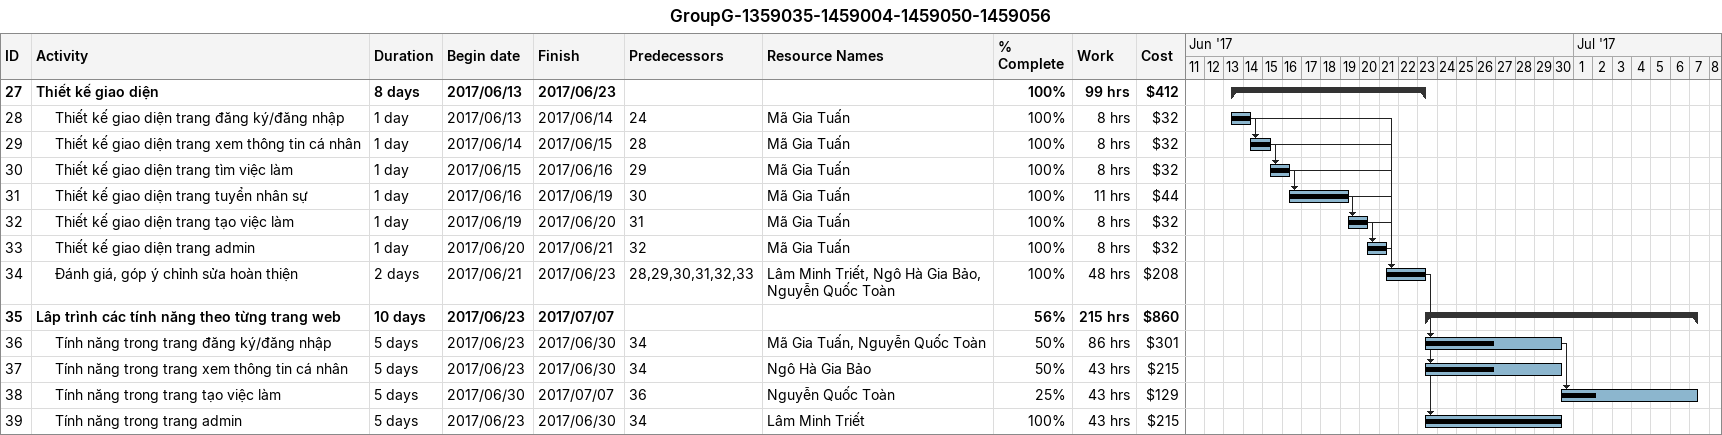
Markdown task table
GroupG-1359035-1459004-1459050-1459056

| ID | Level | Task | Duration | Start | Finish | Predecessors | Resources | % complete | Work (h) | Cost ($) |
|---|---|---|---|---|---|---|---|---|---|---|
| 27 | 1 | **Thiết kế giao diện** | 8d | 2017-06-13 | 2017-06-23 |  |  | 100 | 99 | 412 |
| 28 | 2 | Thiết kế giao diện trang đăng ký/đăng nhập | 1d | 2017-06-13 | 2017-06-14 | 24 | Mã Gia Tuấn | 100 | 8 | 32 |
| 29 | 2 | Thiết kế giao diện trang xem thông tin cá nhân | 1d | 2017-06-14 | 2017-06-15 | 28 | Mã Gia Tuấn | 100 | 8 | 32 |
| 30 | 2 | Thiết kế giao diện trang tìm việc làm | 1d | 2017-06-15 | 2017-06-16 | 29 | Mã Gia Tuấn | 100 | 8 | 32 |
| 31 | 2 | Thiết kế giao diện trang tuyển nhân sự | 1d | 2017-06-16 | 2017-06-19 | 30 | Mã Gia Tuấn | 100 | 11 | 44 |
| 32 | 2 | Thiết kế giao diện trang tạo việc làm | 1d | 2017-06-19 | 2017-06-20 | 31 | Mã Gia Tuấn | 100 | 8 | 32 |
| 33 | 2 | Thiết kế giao diện trang admin | 1d | 2017-06-20 | 2017-06-21 | 32 | Mã Gia Tuấn | 100 | 8 | 32 |
| 34 | 2 | Đánh giá, góp ý chỉnh sửa hoàn thiện | 2d | 2017-06-21 | 2017-06-23 | 28, 29, 30, 31, 32, 33 | Lâm Minh Triết, Ngô Hà Gia Bảo, Nguyễn Quốc Toàn | 100 | 48 | 208 |
| 35 | 1 | **Lâp trình các tính năng theo từng trang web** | 10d | 2017-06-23 | 2017-07-07 |  |  | 56 | 215 | 860 |
| 36 | 2 | Tính năng trong trang đăng ký/đăng nhập | 5d | 2017-06-23 | 2017-06-30 | 34 | Mã Gia Tuấn, Nguyễn Quốc Toàn | 50 | 86 | 301 |
| 37 | 2 | Tính năng trong trang xem thông tin cá nhân | 5d | 2017-06-23 | 2017-06-30 | 34 | Ngô Hà Gia Bảo | 50 | 43 | 215 |
| 38 | 2 | Tính năng trong trang tạo việc làm | 5d | 2017-06-30 | 2017-07-07 | 36 | Nguyễn Quốc Toàn | 25 | 43 | 129 |
| 39 | 2 | Tính năng trong trang admin | 5d | 2017-06-23 | 2017-06-30 | 34 | Lâm Minh Triết | 100 | 43 | 215 |
